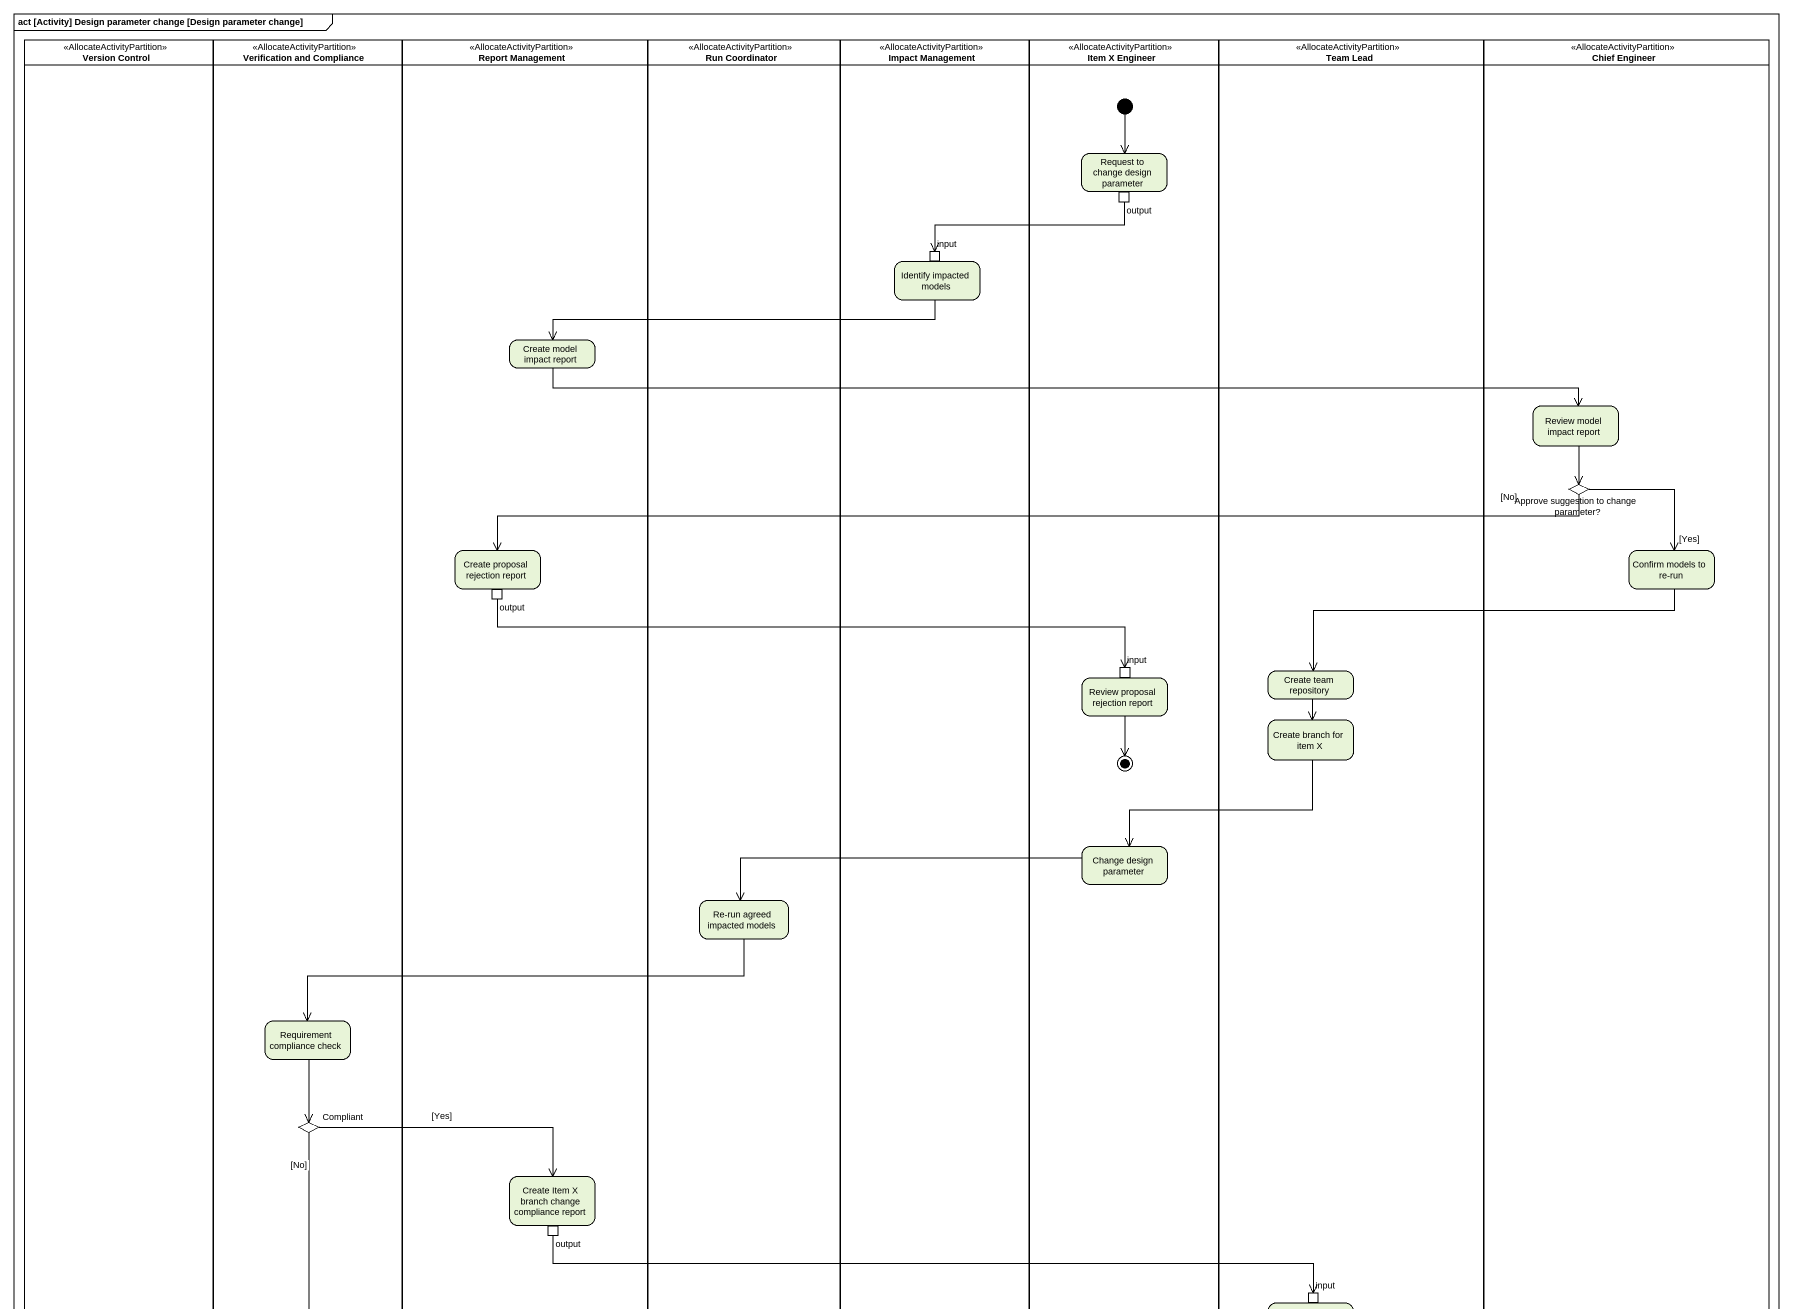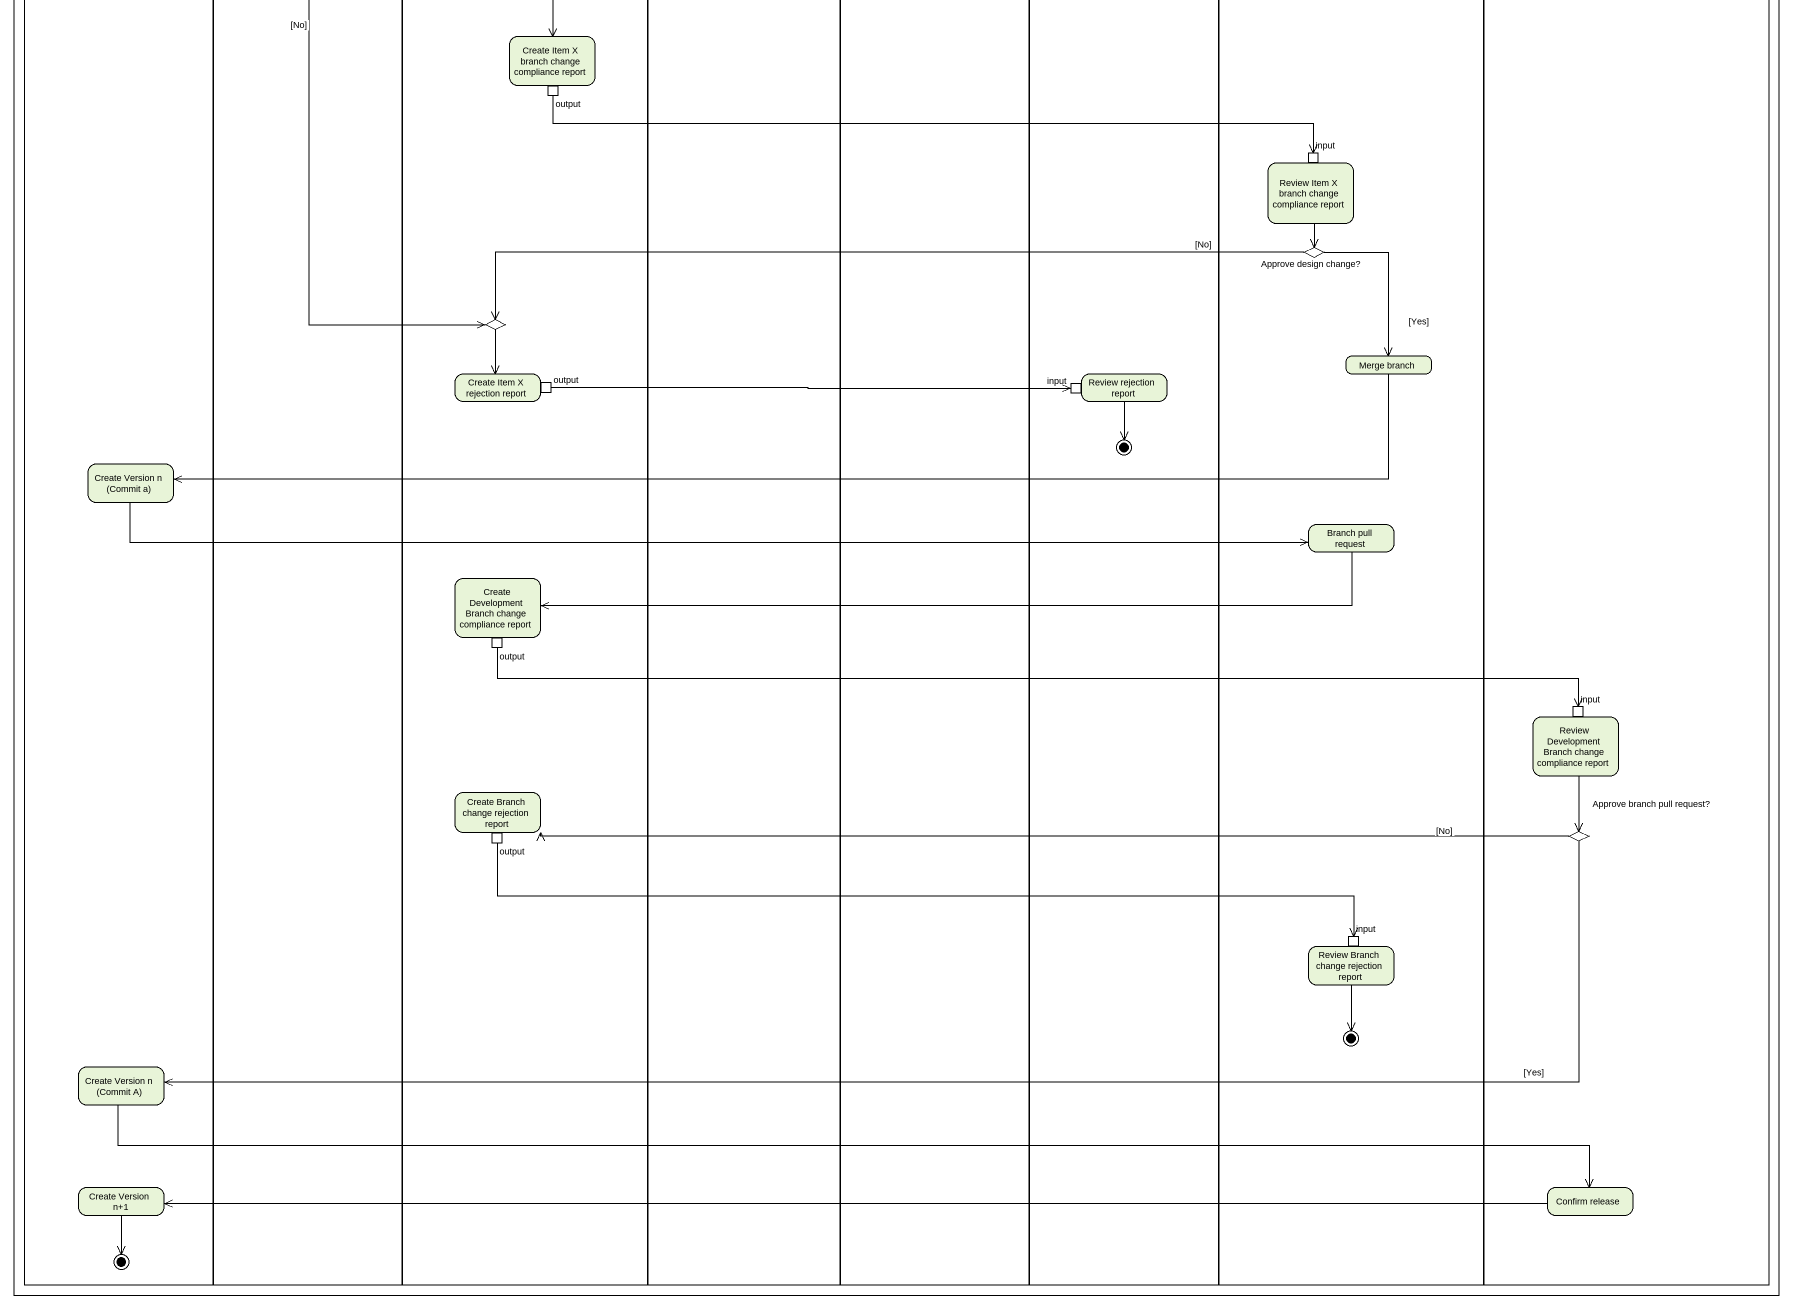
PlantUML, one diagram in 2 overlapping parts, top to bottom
@startuml
mainframe act [Activity] Design parameter change [Design parameter change]
hide empty description
state "Version Control" as Version_Control <<AllocateActivityPartition>> {
  state "Create Version n (Commit a)" as Create_Version_n_Commit_a
  state "Create Version n (Commit A)" as Create_Version_n_Commit_A
  state "Create Version n+1" as Create_Version_n_1
  Create_Version_n_1 --> [*]
}
state "Verification and Compliance" as Verification_and_Compliance <<AllocateActivityPartition>> {
  state "Requirement compliance check" as Requirement_compliance_check
  state Compliant <<choice>>
}
state "Report Management" as Report_Management <<AllocateActivityPartition>> {
  state "Create model impact report" as Create_model_impact_report
  state "Create proposal rejection report" as Create_proposal_rejection {
    state "output" as output_2 <<outputPin>>
  }
  state "Create Item X branch change compliance report" as Create_Item_X_branch_change {
    state "output" as output_3 <<outputPin>>
  }
  state choice1 <<choice>>
  state "Create Item X rejection report" as Create_Item_X_rejection {
    state "output" as output_4 <<outputPin>>
  }
  state "Create Development Branch change compliance report" as Create_Development_Branch {
    state "output" as output_5 <<outputPin>>
  }
  state "Create Branch change rejection report" as Create_Branch_change {
    state "output" as output_6 <<outputPin>>
  }
}
state "Run Coordinator" as Run_Coordinator <<AllocateActivityPartition>> {
  state "Re-run agreed impacted models" as Re_run_agreed_impacted
}
state "Impact Management" as Impact_Management <<AllocateActivityPartition>> {
  state "Identify impacted models" as Identify_impacted_models {
    state input <<inputPin>>
  }
}
state "Item X Engineer" as Item_X_Engineer <<AllocateActivityPartition>> {
  state "Request to change design parameter" as Request_to_change_design {
    state output <<outputPin>>
  }
  state "Review proposal rejection report" as Review_proposal_rejection {
    state "input" as input_2 <<inputPin>>
  }
  state final1 <<end>>
  state "Change design parameter" as Change_design_parameter
  state "Review rejection report" as Review_rejection_report {
    state "input" as input_4 <<inputPin>>
  }
  state final2 <<end>>
  [*] --> Request_to_change_design
}
state "Team Lead" as Team_Lead <<AllocateActivityPartition>> {
  state "Create team repository" as Create_team_repository
  state "Create branch for item X" as Create_branch_for_item_X
  state "Review Item X branch change compliance report" as Review_Item_X_branch_change {
    state "input" as input_3 <<inputPin>>
  }
  state "Approve design change?" as Approve_design_change <<choice>>
  state "Merge branch" as Merge_branch
  state "Branch pull request" as Branch_pull_request
  state "Review Branch change rejection report" as Review_Branch_change {
    state "input" as input_6 <<inputPin>>
  }
  Review_Branch_change --> [*]
}
state "Chief Engineer" as Chief_Engineer <<AllocateActivityPartition>> {
  state "Review model impact report" as Review_model_impact_report
  state "Approve suggestion to change parameter?" as Approve_suggestion_to <<choice>>
  state "Confirm models to re-run" as Confirm_models_to_re_run
  state "Review Development Branch change compliance report" as Review_Development_Branch {
    state "input" as input_5 <<inputPin>>
  }
  state "Approve branch pull request?" as Approve_branch_pull_request <<choice>>
  state "Confirm release" as Confirm_release
}
output -left-> input
Identify_impacted_models -left-> Create_model_impact_report
Create_model_impact_report -right-> Review_model_impact_report
Review_model_impact_report --> Approve_suggestion_to
Approve_suggestion_to -left-> Create_proposal_rejection : [No]
Approve_suggestion_to --> Confirm_models_to_re_run : [Yes]
Confirm_models_to_re_run -left-> Create_team_repository
output_2 -right-> input_2
Review_proposal_rejection --> final1
Create_team_repository --> Create_branch_for_item_X
Create_branch_for_item_X --> Change_design_parameter
Change_design_parameter -left-> Re_run_agreed_impacted
Re_run_agreed_impacted -left-> Requirement_compliance_check
Requirement_compliance_check --> Compliant
Compliant -right-> Create_Item_X_branch_change : [Yes]
Compliant --> choice1 : [No]
output_3 -right-> input_3
Review_Item_X_branch_change --> Approve_design_change
Approve_design_change -left-> choice1 : [No]
Approve_design_change --> Merge_branch : [Yes]
choice1 --> Create_Item_X_rejection
Review_rejection_report --> final2
Merge_branch -left-> Create_Version_n_Commit_a
output_4 -right-> input_4
Create_Version_n_Commit_a -right-> Branch_pull_request
Branch_pull_request -left-> Create_Development_Branch
output_5 -right-> input_5
Review_Development_Branch --> Approve_branch_pull_request
output_6 -right-> input_6
Approve_branch_pull_request -left-> Create_Branch_change : [No]
Approve_branch_pull_request -left-> Create_Version_n_Commit_A : [Yes]
Create_Version_n_Commit_A -right-> Confirm_release
Confirm_release -left-> Create_Version_n_1
@enduml
